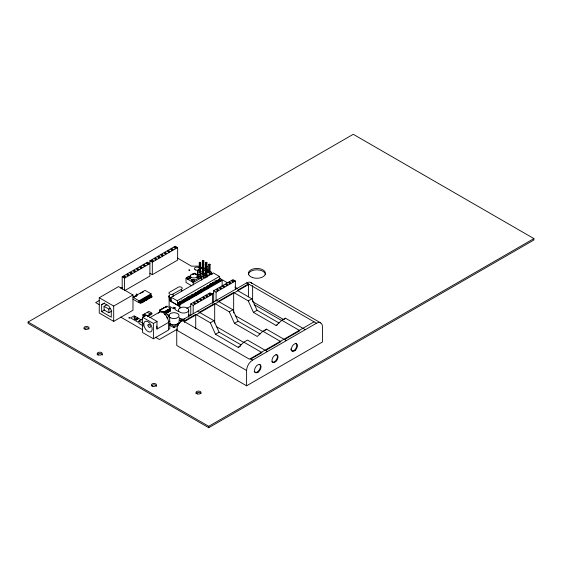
<?xml version="1.0" encoding="UTF-8"?>
<svg xmlns="http://www.w3.org/2000/svg" width="562" height="562" viewBox="0 0 562 562"><rect width="100%" height="100%" fill="white"/><g stroke="black" fill="none" stroke-linecap="round" stroke-linejoin="round"><path stroke-width="0.84" d="M203.95 270.448L205.327 269.655L205.341 268.643L203.894 267.807M210.174 271.432L211.621 272.268L211.593 273.287L206.886 275.998L203.929 275.029L203.655 274.263L208.474 271.481M177.234 304.927L177.838 303.192L177.234 300.754L171.185 297.256L170.623 299.012L171.185 301.429L177.234 304.927L178.737 304.056M219.433 280.621L220.037 278.885L219.433 276.448L213.384 272.949L169.12 298.464L169.12 306.114L173.546 308.678L175.351 307.639M182.776 319.75L246.606 282.897L316.455 323.227A8.718 5.03 -60 0 1 322.476 326.705L322.476 341.998L246.606 385.806L176.756 345.475L176.756 330.182A8.479 4.896 -60 0 1 181.99 320.263L182.776 319.75L184.582 320.797L195.724 314.362L210.336 322.799L215.485 334.278L238.246 347.421L243.88 342.167L247.491 340.08L267.379 351.559M286.346 340.607L266.458 329.128L262.847 331.215L257.213 336.469L234.452 323.326L229.303 311.847L214.691 303.41L199.334 312.275M264.583 330.877L266.458 329.128M218.302 301.323L233.659 292.458L248.271 300.895L253.42 312.374L276.181 325.517L281.815 320.263L285.426 318.176L305.314 329.655M284.175 319.342L285.426 318.176M181.505 289.233L181.898 288.938A2.424 1.398 0 0 0 181.512 287.252A2.424 1.398 0 0 0 178.59 287.027L169.267 292.402A2.424 1.398 0 0 0 169.647 294.088A2.424 1.398 0 0 0 172.569 294.312L181.505 289.233L181.505 291.734M314.046 321.836L249.43 359.195L181.99 320.263M28.1 322.019L353.259 134.297L533.9 238.59L533.9 239.981L208.741 427.703L28.1 323.41L28.1 322.019L208.741 426.312L533.9 238.59M101.659 304.681L104.068 303.29L108.873 306.072L111.283 310.245L111.283 317.2L101.659 311.629L101.659 304.681L104.553 303.009M140.008 301.998L140.359 301.794L139.109 301.422L140.359 301.808L140.359 302.623L141.217 303.185L139.952 302.799L140.367 301.731L139.952 302.876L140.31 301.773M139.952 300.937L141.203 301.309L140.31 300.726M140.795 300.445L142.046 300.818L141.16 300.241M141.638 300.024L142.896 300.27L142.488 301.415L143.746 301.668L142.488 301.358L143.38 301.935M143.689 300.663L143.331 300.867L144.23 301.45L144.589 301.183L143.331 300.867L143.739 299.785L142.846 299.265M144.223 299.511L144.223 300.41L144.589 299.3L144.174 300.382L145.432 300.754L144.174 300.368L144.174 299.539L143.331 298.991M145.066 299.911L145.432 298.815L145.017 299.953L146.275 300.27L145.017 299.897L145.017 299.061M146.218 299.209L145.86 299.413L146.759 299.989L147.118 299.722L145.86 299.413L146.759 299.989M147.602 299.504L147.968 299.237L146.71 298.984L146.759 298.05L145.86 297.53L146.218 297.326L147.118 297.839L146.71 298.984M147.553 298.429L148.811 298.808L147.553 298.436L147.961 297.354L147.068 296.834M184.217 321.696L249.015 284.288M210.336 322.799L213.946 320.712L219.103 332.191L241.105 344.892M229.303 311.847L232.914 309.76L238.07 321.239L260.073 333.947M248.271 300.895L251.881 298.808L257.038 310.287L279.04 322.995M215.485 334.278L219.103 332.191M234.452 323.326L238.07 321.239M253.42 312.374L257.038 310.287M238.246 347.421L240.417 346.171M276.181 325.517L277.628 324.681M250.821 359.034L261.962 352.606L243.88 342.167M265.573 350.519L280.93 341.654L262.847 331.215M284.541 339.567L299.897 330.702L281.815 320.263M246.606 385.806L246.606 370.506A8.479 4.896 -60 0 1 252.626 360.08L316.455 323.227M122.186 276.75L147.504 262.166L149.906 263.557L124.588 278.141L122.186 276.75L122.186 289.261M124.588 278.141L124.588 290.659L149.906 276.075L149.913 260.775L175.232 246.191L177.641 247.582L177.641 260.101L152.323 274.685L149.913 273.294M124.595 276.054L123.387 276.75L124.588 277.445L125.797 276.75L124.595 276.054L124.595 277.726M127.869 274.172L126.661 274.86L127.862 275.563L129.07 274.867L127.869 274.172L127.869 275.837M131.143 272.282L129.934 272.977L131.136 273.673L132.344 272.977L131.143 272.282L131.143 273.954M134.409 270.399L133.208 271.095L134.409 271.79L135.618 271.095L134.409 270.399L134.409 272.071M137.683 268.517L136.482 269.212L137.683 269.908L138.884 269.212L137.683 268.517L137.683 270.182M140.957 266.627L139.748 267.322L140.957 268.018L142.158 267.322L140.957 266.627L140.957 268.299M144.23 264.744L143.022 265.44L144.223 266.135L145.432 265.44L144.23 264.744L144.23 266.416M147.504 262.861L146.296 263.557L147.497 264.252L148.705 263.557L147.504 262.861L147.504 264.526M152.323 260.08L151.115 260.775L152.323 261.471L153.524 260.775L152.323 260.08L152.323 261.752M155.597 258.197L154.395 258.892L155.597 259.588L156.798 258.892L155.597 258.197L155.597 259.862M158.87 256.314L157.662 257.003L158.87 257.705L160.072 257.01L158.87 256.314L158.87 257.979M162.144 254.424L160.936 255.12L162.137 255.815L163.345 255.12L162.144 254.424L162.144 256.096M165.418 252.542L164.209 253.237L165.411 253.933L166.619 253.237L165.418 252.542L165.418 254.214M168.684 250.659L167.483 251.355L168.684 252.05L169.893 251.355L168.684 250.659L168.684 252.324M171.958 248.769L170.757 249.465L171.958 250.16L173.159 249.465L171.958 248.769L171.958 250.441M175.232 246.887L174.023 247.582L175.232 248.278L176.433 247.582L175.232 246.887L175.232 248.559M149.913 260.775L152.323 262.166L177.641 247.582M99.256 297.727L118.547 286.613L132.976 294.966L132.976 310.259L113.686 321.373L99.256 313.02L99.256 297.727L113.686 306.079L113.686 321.373M99.446 300.41L95.659 302.588L99.46 304.787M120.626 288.208L122.137 287.337M111.768 311.081L108.873 312.746L104.068 309.964L104.068 306.346L106.956 304.681M101.659 311.629L104.553 309.964M113.686 306.079L132.976 294.966M104.068 306.346L108.873 309.135L110.321 308.299M134.051 297.101L133.686 297.305M135.737 296.125L135.379 296.469L135.793 296.286M137.065 295.422L137.423 295.155M140.444 293.49L140.802 293.209M142.488 292.24L142.13 292.444M142.973 292.036L143.387 291.924M134.1 297.263L133.749 297.481M140.437 293.42L140.858 293.371M142.137 292.584L142.544 292.402M199.264 262.595L199.988 262.173L200.704 262.595L200.704 270.94L199.981 271.355L199.264 270.933L199.264 262.595L199.981 263.009L199.981 271.355M202.369 269.142L202.369 260.803L203.093 260.382L203.816 260.803L203.837 272.732L203.114 273.153L202.397 272.732L202.397 264.393L203.121 263.971L203.837 264.393L203.114 264.807L202.397 264.393M199.981 263.009L200.704 262.595M202.369 260.803L203.093 261.218L203.816 260.803M151.073 293.828L145.059 290.343L133.004 297.291L139.018 300.768L151.073 293.828L151.073 295.774L139.018 302.721L133.004 299.237M206.261 274.98L206.261 266.634L205.537 266.219L206.261 265.805L206.985 266.219L206.985 274.565L206.261 274.98L205.537 274.565L205.509 262.602L206.233 262.18L206.949 262.602L206.949 270.94L206.226 271.362L205.509 270.94L206.233 270.526L206.949 270.94M144.174 298.506L145.425 298.886L144.174 298.562L144.532 298.296M149.597 295.436L149.232 295.647L150.49 295.97L150.447 296.834L151.34 297.347L150.082 297.038L150.131 296.104M147.061 298.71L146.71 298.928L146.703 298.092L145.86 297.593L146.218 297.326M205.509 262.602L206.226 263.016L206.949 262.602M141.645 301.007L142.053 300.761L142.003 301.696L142.903 302.208L141.996 301.625L141.645 301.843L142.537 302.419L141.645 301.899L141.694 300.965M142.488 301.415L142.896 300.27M146.218 297.382L147.111 297.916L146.759 298.12L147.118 297.839M147.546 296.56L148.804 296.947L148.754 297.804L149.654 298.324L148.396 297.937L148.804 296.869L147.911 296.35M149.647 297.277L149.239 297.523L149.647 296.385L149.597 297.319L150.497 297.839L149.239 297.467L150.497 297.776M150.082 296.146L150.497 295.9L150.131 296.174L149.232 295.584M150.925 295.661L151.34 295.408L150.082 295.162L150.974 295.619L150.925 296.553L152.183 296.806L150.925 296.497L151.824 297.073M140.851 301.527L141.203 301.316L140.802 302.384L141.21 301.246L141.16 302.18M141.694 301.035L142.053 300.832L141.645 301.899M142.537 300.551L142.896 300.347L142.896 301.169L143.746 301.668M145.375 297.867L146.268 298.401L145.017 298.015M147.553 297.607L147.602 298.457L147.954 297.431L147.068 296.898M149.239 297.453L149.647 296.455L148.754 295.921M141.153 302.11L140.802 302.328L142.06 302.637L141.153 302.11L141.153 301.281L141.153 302.124L142.06 302.637M144.174 300.382L144.532 300.164M145.017 299.897L145.375 298.851M147.904 298.218L147.553 298.436L147.954 298.253M148.747 297.734L148.396 297.951L148.445 297.08L148.396 298.015L148.804 296.869L148.445 297.15M146.268 299.223L145.86 299.469L146.268 298.394M150.082 297.038L150.49 296.792M150.925 296.553L151.333 296.307M197.374 270.631L197.648 271.404L199.096 272.24L200.606 272.373L200.606 275.148L197.648 274.186L197.374 270.631L202.194 267.856M142.537 302.419L142.903 302.152M208.65 264.428L209.373 264.014L210.097 264.428L210.097 272.774L209.373 273.188L208.65 272.774L208.65 264.428L209.373 264.843L209.373 273.188M191.797 285.826L186.022 282.489L186.022 278.316L190.947 275.478M192.352 274.67L194.466 273.455L201.681 277.628L201.681 280.136M206.261 266.634L206.985 266.219M209.373 264.843L210.097 264.428M199.264 270.933L199.988 270.519L200.704 270.94M203.746 276.947L202.229 276.82L200.782 275.984L200.508 275.211L200.508 272.43L202.622 271.207M205.537 274.565L206.261 274.144L206.985 274.565M208.65 272.774L209.373 272.352M186.022 278.316L193.244 282.489L201.681 277.628M134.163 317.214L136.573 318.605L137.781 317.916L137.781 319.307L136.573 319.996L134.163 318.605L134.163 317.214L135.372 316.518M169.12 298.464L169.647 298.773L171.157 297.909M144.35 316.701L142.846 315.83L142.846 314.861L148.874 311.383L151.88 313.125L151.88 314.102L147.356 316.701M137.304 318.499L137.571 319.019L137.971 318.787L137.542 318.977M137.304 318.549L137.69 318.626M169.647 298.773L169.647 300.719L171.157 299.855M168.467 322.455L168.467 330.105L153.398 338.781L142.565 332.521L142.565 317.221L146.183 315.142L157.009 321.401L157.009 329.051L168.467 322.455A7.678 4.426 60.1 0 0 164.511 313.722A7.678 4.426 60.1 0 0 158.245 313.238M151.88 313.125L147.23 315.802L144.223 314.06M143.303 325.981L138.976 323.48L138.976 320.972L142.741 318.802M139.945 320.839L137.774 322.082L130.553 317.909L134.17 315.823L141.392 320.003M159.678 312.233L159.657 310.133L160.613 309.852M166.752 307.007L165.923 306.522L165.214 307.21M160.5 309.788L159.664 310.266L161.849 311.538M162.306 308.742L161.463 309.233L162.425 308.812M164.118 307.702L163.275 308.187L164.23 307.772M165.095 307.14L165.923 306.662L166.752 307.14M159.678 310.287L166.914 306.121L170.525 308.208L170.518 310.863L169.569 311.271L169.569 309.978L170.525 309.423L169.696 308.945L168.853 309.43L169.682 309.908L169.689 311.341M177.234 300.754L219.433 276.448M149.787 317.699L159.095 312.339M177.838 303.192L220.037 278.885M178.786 305.904L178.786 303.403L180.739 302.272L179.615 301.625M181.435 303.543L181.435 301.871L183.388 300.747L181.709 299.771M184.448 301.808L184.448 300.136L186.401 299.005L184.722 298.31M187.469 300.066L187.469 298.401L189.415 297.27L187.736 296.3M190.483 298.331L190.483 296.666L192.429 295.535L191.312 294.888M193.497 296.596L193.497 294.931L195.45 293.8L194.326 293.153M196.51 294.86L196.51 293.188L198.463 292.064L197.339 291.411M199.524 293.125L199.524 291.453L201.477 290.329L200.353 289.676M201.653 288.931L202.777 289.578L204.491 288.594L203.367 287.941M206.38 286.206L207.504 286.852L205.79 288.123L207.483 287.147L206.38 286.487M207.68 285.454L208.804 286.107C213.16 284.323 207.174 285.91 208.565 287.913M212.408 282.735L213.532 283.381L211.579 284.512L211.579 286.177M214.593 284.442L214.593 282.777L216.546 281.646L214.86 280.67M217.606 282.707L217.606 281.035L219.559 279.911L218.435 279.258M163.289 312.374L170.525 308.208M165.235 311.51L166.085 311.025L166.914 311.51L166.9 312.943L166.071 313.42L166.064 311.994L165.235 311.51L166.064 312.128L166.9 311.65L166.085 311.025M167.89 309.985L167.047 310.47L167.876 310.948L167.876 312.381L168.705 311.903L168.719 310.463L167.89 309.985L168.719 310.603L167.876 311.088L167.047 310.61L167.89 310.119M181.435 301.871L183.367 301.042L182.264 300.375M184.448 300.136L186.141 299.167M189.394 297.565L187.469 298.401M192.429 295.535L190.483 296.666M195.421 294.095L193.497 294.931M201.449 292.289L201.449 290.624L199.524 291.453M202.538 291.39L202.538 289.718L204.463 288.889M210.132 283.677L211.818 284.646L213.265 283.536M214.593 282.777L216.525 281.941L215.422 281.274M217.606 281.035L219.559 279.911M165.235 311.65L166.085 311.165M169.696 309.079L168.853 309.564L169.682 310.048L170.518 309.571L169.696 308.945M183.261 301.45L184.765 300.586M186.275 299.715L187.785 298.851M189.289 297.979L193.813 295.373M195.316 294.509L196.826 293.638M198.33 292.774L202.854 290.168M204.357 289.297L205.868 288.432M207.371 287.561L208.881 286.697M210.392 285.826L211.895 284.962M213.405 284.091L214.909 283.22M216.419 282.356L217.923 281.485M169.647 300.719L179.152 306.22L179.152 304.274L221.351 279.967L222.145 280.424L222.145 286.374M166.914 311.51L165.952 312.065L165.952 313.357L166.9 312.943M168.719 310.463L167.757 311.018L167.876 312.381M166.907 312.24L170.525 310.154M179.152 304.274L179.945 304.73L222.145 280.424M167.757 312.31L168.705 311.903M169.569 311.271L170.518 310.863M142.565 317.221L153.398 323.487L157.009 321.401M190.771 315.591L190.771 303.909L210.062 292.802L212.471 294.193L212.471 303.368M213.679 302.398L213.679 290.716L232.97 279.602L235.38 281L235.38 289.339M194.578 302.426L193.377 303.122L194.578 303.817L195.787 303.122L194.578 302.426L194.578 304.091M197.641 300.663L196.44 301.358L197.641 302.054L198.85 301.358L197.641 300.663L197.641 302.328M200.704 298.9L199.503 299.595L200.704 300.291L201.913 299.595L200.704 298.9L200.704 300.565M203.767 297.136L202.566 297.832L203.767 298.527L204.968 297.832L203.767 297.136L203.767 298.801M206.83 295.373L205.629 296.062L206.83 296.764L208.031 296.069L206.83 295.373L206.83 297.038M209.893 293.603L208.685 294.298L209.893 294.994L211.094 294.305L209.893 293.603L209.893 295.275M217.487 289.233L216.286 289.929L217.487 290.624L218.695 289.929L217.487 289.233L217.487 290.898M220.55 287.47L219.349 288.158L220.55 288.861L221.758 288.166L220.55 287.47L220.55 289.135M223.613 285.7L222.412 286.395L223.613 287.091L224.814 286.402L223.613 285.7L223.613 287.372M226.676 283.936L225.474 284.632L226.676 285.327L227.877 284.632L226.676 283.936L226.676 285.608M229.739 282.173L228.53 282.869L229.739 283.564L230.94 282.869L229.739 282.173L229.739 283.845M232.801 280.41L231.593 281.105L232.801 281.801L234.003 281.105L232.801 280.41L232.801 282.082M186.725 308.475L190.49 306.304M211.593 294.151L213.855 292.851M190.771 303.909L193.18 305.307L212.471 294.193M213.679 290.716L216.089 292.107L235.38 281M168.572 321.843L169.78 321.148L169.682 319.49A6.976 4.025 60.1 0 0 166.19 313.16A6.976 4.025 60.1 0 0 161.266 311.903M169.562 323.775L173.89 326.283L180.304 322.588M168.572 329.473L169.78 328.777L169.78 321.148M169.562 325.166L173.89 327.674L178.168 325.208M177.606 329.009L159.411 339.483L155.618 337.284M146.759 298.106L147.111 297.902M147.602 297.565L146.703 297.045L147.954 297.417M149.288 297.481L149.647 296.448M139.952 302.813L140.31 302.609M141.153 302.124L140.795 302.328L140.851 301.457M205.327 269.655L207.027 269.605L208.474 270.441L208.446 271.46L203.746 274.165L202.229 274.038L200.782 273.202L200.508 272.43M166.717 314.151L169.45 315.64M250.821 282.546L320.67 322.876M251.881 298.808L237.269 290.371L248.411 283.943L248.411 296.778M283.754 319.645L252.626 301.675L252.626 286.374A8.718 5.03 -60 0 0 252.563 285.517M254.129 304.625L281.983 320.705M216.496 300.284L232.914 309.76M235.162 315.577L263.016 331.657M197.529 311.236L213.946 320.712M216.194 326.529L244.048 342.609M250.216 358.689L252.626 360.08M176.756 330.182L246.606 370.506M202.475 268.341L198.702 266.156L191.473 266.149L177.641 258.148M210.778 273.146L212.288 274.017M219.833 278.387L227.385 282.756M234.93 287.119L237.192 288.432M211.319 274.158L211.846 274.467M218.435 279.539L219.559 280.185M219.159 280.642L220.62 281.492M203.121 272.317L203.837 272.732M216.721 280.248L217.845 281.176M213.708 281.983L214.832 282.911M212.408 283.009L213.532 283.381M210.694 283.719L211.818 284.646M209.394 284.47L210.518 285.117M209.394 284.744L210.518 285.398M204.666 287.196L205.79 288.123M203.367 288.222L204.491 288.868M200.353 289.957L201.477 290.329M201.449 290.617L201.21 292.149M198.639 290.666L199.763 291.313L199.763 293.266M197.339 291.692L198.463 292.338L196.51 293.188M195.625 292.402L196.749 293.048L196.749 295.001M194.326 293.427L195.45 293.8M192.611 294.137L193.728 294.79L193.735 296.736M191.312 295.162L192.429 295.816M189.598 295.872L190.715 296.525L190.722 298.471M188.298 296.898L189.415 297.27M186.584 297.607L187.701 298.26L187.708 300.206M183.563 299.349L184.687 300.277M180.55 301.084L181.674 302.012M179.615 301.899L180.739 302.272M180.472 302.426L178.786 303.403M177.901 302.609L179.025 303.262L179.025 306.044M170.722 298.984L170.953 301.618M188.488 314.544L189.928 315.373M178.561 311.58L175.105 309.585L175.105 308.194L173.546 307.288L173.546 308.678M151.34 297.291L150.082 296.982L150.981 297.558M148.389 296.076L149.288 296.666M179.208 318.218L182.095 319.89M144.589 299.356L143.689 298.844M145.375 299.694L146.275 300.27M179.208 319.609L182.095 321.281M143.331 299.047L144.582 299.377L144.539 300.234M178.842 320.094L181.006 321.352M136.636 295.816L136.222 295.851M142.846 299.328L143.739 299.862L142.481 299.476L143.38 299.996L143.331 300.93L143.739 299.785M164.273 312.072L165.102 312.683L164.273 312.205M159.657 310.133L160.486 310.617M141.638 299.96L142.537 300.48M159.664 311.559L159.784 310.336M147.307 312.289L150.314 314.025M142.846 314.861L145.101 316.16M138.976 320.972L143.303 323.48M120.711 317.08L142.72 329.817M145.916 299.427L146.275 298.331L146.225 299.265L147.118 299.722M233.659 292.458L233.659 312.999M216.546 281.646L216.525 283.613M216.089 292.107L216.089 301.288M214.691 303.41L214.691 323.094M211.621 272.268L211.593 274.678M208.741 426.312L208.741 427.703M207.504 286.852L207.483 288.819M206.886 275.998L206.886 277.389M206.226 263.016L206.226 266.353M205.341 268.643L205.341 270.034M205.369 275.865L205.369 277.951M204.491 288.594L204.463 290.554M203.929 275.029L203.929 277.811L203.655 274.263M203.114 264.807L203.114 273.153M203.093 261.218L203.093 264.554M202.229 274.038L202.229 276.82M200.782 273.202L200.782 275.984M199.096 272.24L199.096 275.022M198.463 292.064L198.435 294.024M197.648 271.404L197.648 274.186M195.724 314.362L195.724 328.911M193.244 282.489L193.244 284.997M193.18 305.307L193.18 313.645M192.169 295.689L192.169 297.361M189.155 297.424L189.155 299.096M188.699 310.161A5.156 2.979 0 0 1 180.859 312.627A5.156 2.979 0 0 1 181.076 307.477A5.156 2.979 0 0 1 188.699 310.161L188.699 316.28M184.582 320.797L184.582 322.504M183.388 300.747L183.367 302.707M179.945 304.73L179.945 308.131M173.89 326.283L173.89 327.674M173.075 294.088L173.075 296.588M170.693 298.717L170.715 301.485M170.398 309.5L170.398 310.793M168.593 310.54L168.593 311.833M166.781 311.58L166.781 312.879M153.398 323.487L153.398 338.781M152.323 262.166L152.323 274.685M151.34 295.408L151.29 296.343M147.961 297.354L147.954 298.26M147.904 297.389L147.911 298.289M145.066 299.026L145.066 299.925M143.689 299.82L143.689 300.719M140.31 301.766L140.317 302.665M140.008 302.841L140.001 301.942L139.109 301.422L139.467 301.211M139.018 300.768L139.018 302.721M136.573 318.605L136.573 319.996M108.873 309.135L108.873 312.746M84.04 328.939A2.557 1.475 0 0 1 86.506 327.85A2.557 1.475 0 0 1 88.979 328.939M196.04 393.604A2.557 1.475 0 0 1 198.505 392.508A2.557 1.475 0 0 1 200.971 393.604M151.48 385.954A2.557 1.475 0 0 1 154.283 384.872A2.557 1.475 0 0 1 156.503 386.333M97.198 355.051A2.557 1.475 0 0 1 99.755 353.575A2.557 1.475 0 0 1 102.312 355.051M248.397 274.741A8.514 4.918 0 0 1 256.911 269.823A8.514 4.918 0 0 1 265.433 274.741M246.606 282.897A8.718 5.03 -60 0 1 251.783 283.424M259.742 364.492A4.601 2.655 -60 0 1 258.829 370.562A4.601 2.655 -60 0 1 254.186 371.475M275.921 354.446A4.257 2.459 -60 0 1 276.546 359.561A4.257 2.459 -60 0 1 271.811 361.57M295.303 343.256A4.257 2.459 -60 0 1 295.928 348.37A4.257 2.459 -60 0 1 291.193 350.379M290.891 349.719A4.257 2.459 -60 0 1 290.786 348.876M179.018 321.548A5.107 2.951 0 0 1 175.576 324.541A5.107 2.951 0 0 1 169.682 323.396M188.551 315.507A5.156 2.979 0 0 1 188.488 317.045M184.757 319.097A5.156 2.979 0 0 1 179.018 317.635M196.932 276.918A3.576 2.065 0 0 1 193.89 280.038A3.576 2.065 0 0 1 190.736 276.961M189.661 277.972A1.405 0.808 0 0 1 189.092 279.019A1.405 0.808 0 0 1 187.244 278.78A1.405 0.808 0 0 1 187.483 277.698M194.269 280.578A1.405 0.808 0 0 1 193.447 281.899A1.405 0.808 0 0 1 191.874 280.831M200.416 277.164A1.405 0.808 0 0 1 200.339 278.253A1.405 0.808 0 0 1 198.442 278.309A1.405 0.808 0 0 1 198.189 277.221M193.082 274.017A1.405 0.808 0 0 1 194.958 273.322A1.405 0.808 0 0 1 195.639 274.544M156.615 326.037A7.678 4.426 60.1 0 1 157.009 329.051M164.378 314.2A6.976 4.025 60.1 0 1 165.214 315.05M166.647 317.101A6.976 4.025 60.1 0 1 167.42 318.816M170.082 298.134A2.557 1.475 0 0 1 169.555 295.809M171.354 297.909A2.557 1.475 0 0 1 169 297.003A2.557 1.475 0 0 1 169.555 295.394M181.61 290.533A2.557 1.475 0 0 1 182.011 290.842M171.361 297.832A2.424 1.398 0 0 1 169.267 295.738M128.937 317.853L129.78 317.895L128.937 317.853M136.215 294.207L137.051 294.27L136.215 294.207M145.839 299.778L146.675 299.841L145.839 299.778M194.902 273.532L195.738 273.596L194.902 273.532M188.895 270.034L189.724 270.125L188.895 270.034M136.587 295.774L136.229 295.977L136.587 295.774M135.112 319.153L134.627 319.434L135.59 319.434L135.112 319.153M85.227 329.213A2.557 1.475 0 0 0 89.063 327.934A2.557 1.475 0 0 0 85.227 326.655A2.557 1.475 0 0 0 85.227 329.213M197.227 393.871A2.557 1.475 0 0 0 201.063 392.592A2.557 1.475 0 0 0 197.227 391.314A2.557 1.475 0 0 0 197.227 393.871M152.667 386.22A2.557 1.475 0 0 0 156.503 384.949A2.557 1.475 0 0 0 152.667 383.67A2.557 1.475 0 0 0 152.667 386.22M98.476 354.938A2.557 1.475 0 0 0 102.312 353.66A2.557 1.475 0 0 0 98.476 352.381A2.557 1.475 0 0 0 98.476 354.938M252.654 277.607A8.514 4.918 0 0 0 265.433 273.35A8.514 4.918 0 0 0 252.654 269.093A8.514 4.918 0 0 0 252.654 277.607M258.232 372.086A4.601 2.655 -60 0 0 260.347 364.836A4.601 2.655 -60 0 0 254.769 368.96A4.601 2.655 -60 0 0 258.232 372.086M275.794 361.584A4.257 2.459 -60 0 0 277.15 354.987A4.257 2.459 -60 0 0 272.106 359.455A4.257 2.459 -60 0 0 275.794 361.584M295.176 350.393A4.257 2.459 -60 0 0 296.532 343.796A4.257 2.459 -60 0 0 291.495 348.264A4.257 2.459 -60 0 0 295.176 350.393M170.56 317.853A5.107 2.951 0 0 0 178.934 316.202A5.107 2.951 0 0 0 172.26 312.844A5.107 2.951 0 0 0 170.56 317.853M191.347 277.361A3.576 2.065 0 0 0 197.318 276.399A3.576 2.065 0 0 0 192.892 273.898A3.576 2.065 0 0 0 191.347 277.361M192.394 281.07A1.405 0.808 0 0 0 194.593 280.473A1.405 0.808 0 0 0 192.597 279.672A1.405 0.808 0 0 0 192.394 281.07M187.589 278.288A1.405 0.808 0 0 0 189.787 277.691A1.405 0.808 0 0 0 187.792 276.89A1.405 0.808 0 0 0 187.589 278.288M198.541 277.656A1.405 0.808 0 0 0 200.739 277.059A1.405 0.808 0 0 0 198.744 276.258A1.405 0.808 0 0 0 198.541 277.656M143.809 324.829A5.964 3.435 60.1 0 0 150.546 331.959A5.964 3.435 60.1 0 0 149.59 323.045A5.964 3.435 60.1 0 0 143.809 324.829M147.982 325.222A1.7 0.983 60.1 0 0 149.787 327.47A1.7 0.983 60.1 0 0 149.787 325.061A1.7 0.983 60.1 0 0 147.982 325.222M195.274 269.879A2.662 1.538 0 0 0 199.587 268.938A2.662 1.538 0 0 0 196.012 267.252A2.662 1.538 0 0 0 195.274 269.879"/></g></svg>
